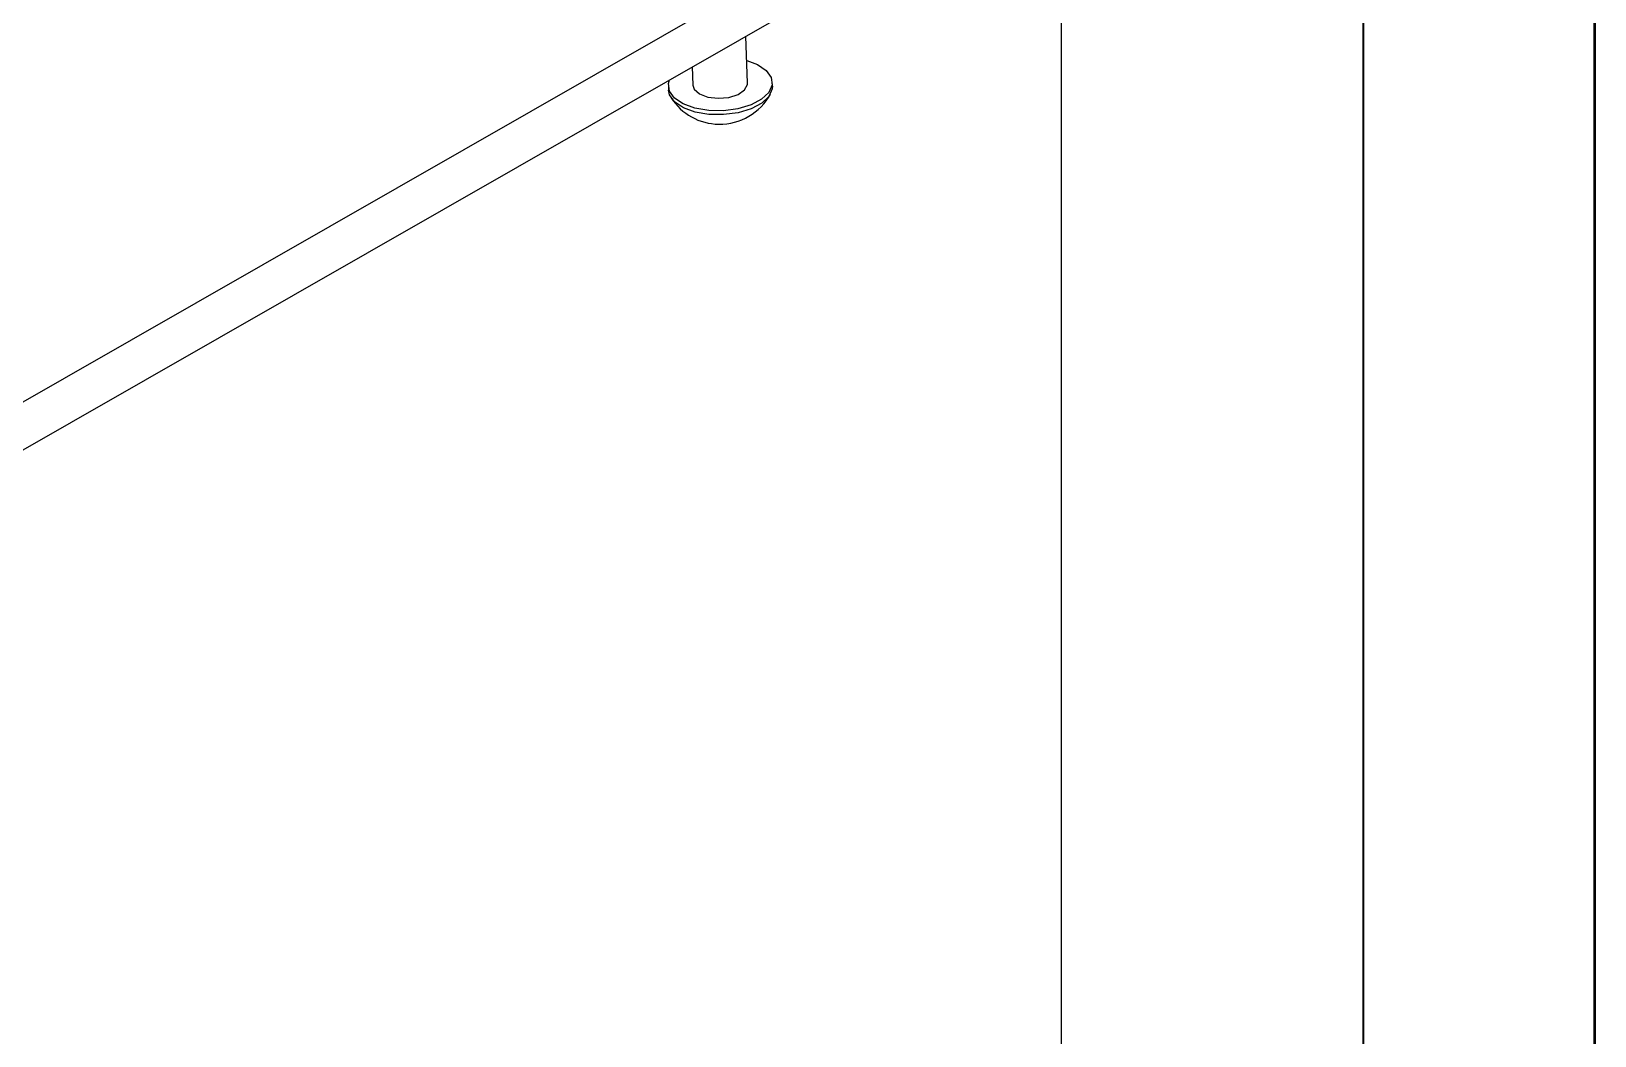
# Model space of a CAD drawing. Header units: millimetres. Extents: x 0 to 279, y 0 to 216.
# Drawn here: x 236.54 to 279.4, y 40.63 to 68.16 of the extents above; entities that cross this region are included whole.
import ezdxf

# ---------------------------------------------------------------- set-up
doc = ezdxf.new("R2010")
doc.units = ezdxf.units.MM
doc.layers.add('PAGE_BORDER', color=7, linetype='Continuous')
doc.layers.add('TITLE_BLOCK_BORDER', color=7, linetype='Continuous')

msp = doc.modelspace()

# ---------------------------------------------------------------- linework, layer by layer
at = {"color": 7, "linetype": 'Continuous', "lineweight": 50}
msp.add_line((279.4, 0), (279.4, 215.9), dxfattribs=at)
at = {"color": 7, "linetype": 'Continuous', "lineweight": 25}
for p, q in [((215.792, 44.945), (260.226, 70.364)), ((215.743, 46.232), (257.093, 69.888)), ((256.176, 66.731), (256.127, 68.02)), ((254.658, 67.179), (254.677, 66.674)), ((254.003, 66.648), (254.007, 66.542)), ((256.174, 66.692), (256.176, 66.731)), ((256.855, 66.65), (256.851, 66.756))]:
    msp.add_line(p, q, dxfattribs=at)
at = {"color": 7, "linetype": 'Continuous', "lineweight": 25, "flags": 128}
for points in [[(256.153, 67.351), (256.444, 67.242), (256.684, 67.081), (256.822, 66.889), (256.846, 66.683)], [(256.846, 66.683), (256.756, 66.478), (256.558, 66.291), (256.269, 66.137), (255.911, 66.029), (255.514, 65.976), (255.11, 65.982), (254.732, 66.046), (254.41, 66.163), (254.17, 66.324), (254.032, 66.515), (254.007, 66.722), (254.038, 66.824)], [(256.855, 66.65), (256.85, 66.576), (256.76, 66.371), (256.562, 66.184), (256.273, 66.031), (255.915, 65.923), (255.518, 65.87), (255.114, 65.875), (254.736, 65.939), (254.414, 66.057), (254.174, 66.218), (254.036, 66.409), (254.007, 66.542)], [(254.677, 66.674), (254.713, 66.565), (254.855, 66.438), (255.085, 66.351), (255.366, 66.318), (255.656, 66.343), (255.912, 66.423), (256.094, 66.546), (256.174, 66.692)]]:
    msp.add_lwpolyline(points, dxfattribs=at)
at = {"color": 7, "linetype": 'Continuous', "lineweight": 25}
for start, end in [(212.9038, 269.2052), (269.2052, 331.4387)]:
    msp.add_arc((255.408, 67.194), 1.586, start, end, dxfattribs=at)
at = {"layer": 'PAGE_BORDER', "lineweight": 35}
msp.add_line((273.05, 209.55), (273.05, 6.35), dxfattribs=at)
at = {"layer": 'TITLE_BLOCK_BORDER'}
msp.add_line((264.773, 113.959), (264.773, 38.018), dxfattribs=at)

doc.saveas('drawing.dxf')
